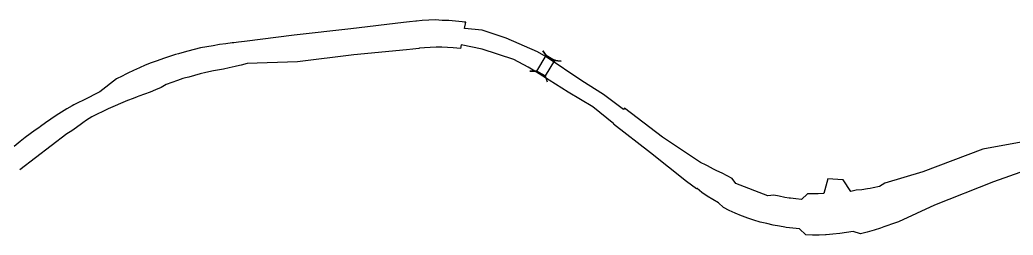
# Model space of a CAD drawing. Extents: x 543427 to 1094619, y 1843191 to 3687312.
# Drawn here: x 1091976.3 to 1092298.2, y 3685209.6 to 3685279.4 of the extents above; entities that cross this region are included whole.
import ezdxf

# ---------------------------------------------------------------- set-up
doc = ezdxf.new("R2010")
doc.units = 0
for name, color, linetype in [('Default', 7, 'Continuous'), ('GPMB', 7, 'Continuous'), ('Pond', 7, 'Continuous'), ('SanNen', 7, 'Continuous'), ('TALUY_2D', 7, 'Continuous')]:
    doc.layers.add(name, color=color, linetype=linetype)

# ---------------------------------------------------------------- blocks, each defined once
blk = doc.blocks.new('1')
at = {"layer": 'Default'}
blk.add_lwpolyline([(5465.2188, 18423.1249), (5465.249, 18423.175), (5465.2762, 18423.159), (5465.2454, 18423.1091), (5465.2188, 18423.1249), (5465.1956, 18423.1247), (5465.2188, 18423.1249), (5465.249, 18423.175), (5465.2378, 18423.1905), (5465.249, 18423.175), (5465.2762, 18423.159), (5465.2973, 18423.1574), (5465.2762, 18423.159), (5465.2454, 18423.1091), (5465.2516, 18423.0896)], dxfattribs=at)
at = {"layer": 'GPMB'}
for p, q in [((5464.8474, 18423.2886), (5464.8283, 18423.2868)), ((5464.8474, 18423.2886), (5464.8283, 18423.2868)), ((5464.8688, 18423.2901), (5464.8474, 18423.2886)), ((5464.8688, 18423.2901), (5464.8474, 18423.2886)), ((5464.8903, 18423.2908), (5464.8688, 18423.2901)), ((5464.8903, 18423.2908), (5464.8688, 18423.2901)), ((5464.9118, 18423.289), (5464.8903, 18423.2908)), ((5464.9118, 18423.289), (5464.8903, 18423.2908)), ((5464.9332, 18423.2883), (5464.9118, 18423.289)), ((5464.9332, 18423.2883), (5464.9118, 18423.289)), ((5464.9546, 18423.2868), (5464.9332, 18423.2883)), ((5464.9546, 18423.2868), (5464.9332, 18423.2883)), ((5464.6161, 18423.2619), (5464.4325, 18423.241)), ((5464.6161, 18423.2619), (5464.4325, 18423.241)), ((5464.7864, 18423.282), (5464.6161, 18423.2619)), ((5464.7864, 18423.282), (5464.6161, 18423.2619)), ((5464.8063, 18423.2843), (5464.7864, 18423.282)), ((5464.8063, 18423.2843), (5464.7864, 18423.282)), ((5464.8261, 18423.2865), (5464.8063, 18423.2843)), ((5464.8261, 18423.2865), (5464.8063, 18423.2843)), ((5464.8283, 18423.2868), (5464.8261, 18423.2865)), ((5464.8283, 18423.2868), (5464.8261, 18423.2865)), ((5464.976, 18423.2847), (5464.9546, 18423.2868)), ((5464.976, 18423.2847), (5464.9546, 18423.2868)), ((5464.9835, 18423.2837), (5464.976, 18423.2847)), ((5464.9835, 18423.2837), (5464.976, 18423.2847)), ((5464.9884, 18423.2831), (5464.9835, 18423.2837)), ((5464.9884, 18423.2831), (5464.9835, 18423.2837)), ((5464.9842, 18423.2629), (5464.9884, 18423.2831)), ((5464.9842, 18423.2629), (5464.9884, 18423.2831)), ((5465.0415, 18423.2577), (5464.9842, 18423.2629)), ((5465.0415, 18423.2577), (5464.9842, 18423.2629)), ((5465.1189, 18423.2315), (5465.0415, 18423.2577)), ((5465.1189, 18423.2315), (5465.0415, 18423.2577)), ((5464.4325, 18423.241), (5464.2712, 18423.2206)), ((5464.4325, 18423.241), (5464.2712, 18423.2206)), ((5465.2212, 18423.1872), (5465.1189, 18423.2315)), ((5465.2212, 18423.1872), (5465.1189, 18423.2315)), ((5464.108, 18423.1949), (5464.0878, 18423.1897)), ((5464.108, 18423.1949), (5464.0878, 18423.1897)), ((5464.1283, 18423.1996), (5464.108, 18423.1949)), ((5464.1283, 18423.1996), (5464.108, 18423.1949)), ((5464.1489, 18423.203), (5464.1283, 18423.1996)), ((5464.1489, 18423.203), (5464.1283, 18423.1996)), ((5464.1694, 18423.2069), (5464.1489, 18423.203)), ((5464.1694, 18423.2069), (5464.1489, 18423.203)), ((5464.1899, 18423.2104), (5464.1694, 18423.2069)), ((5464.1899, 18423.2104), (5464.1694, 18423.2069)), ((5464.2105, 18423.2134), (5464.1899, 18423.2104)), ((5464.2105, 18423.2134), (5464.1899, 18423.2104)), ((5464.2312, 18423.2161), (5464.2105, 18423.2134)), ((5464.2312, 18423.2161), (5464.2105, 18423.2134)), ((5464.2364, 18423.2167), (5464.2312, 18423.2161)), ((5464.2364, 18423.2167), (5464.2312, 18423.2161)), ((5464.2513, 18423.2184), (5464.2364, 18423.2167)), ((5464.2513, 18423.2184), (5464.2364, 18423.2167)), ((5464.2712, 18423.2206), (5464.2513, 18423.2184)), ((5464.2712, 18423.2206), (5464.2513, 18423.2184)), ((5464.7964, 18423.1939), (5464.6257, 18423.1771)), ((5464.7964, 18423.1939), (5464.6257, 18423.1771)), ((5464.7964, 18423.1939), (5464.6257, 18423.1771)), ((5464.8162, 18423.1962), (5464.7964, 18423.1939)), ((5464.8162, 18423.1962), (5464.7964, 18423.1939)), ((5464.8162, 18423.1962), (5464.7964, 18423.1939)), ((5464.8361, 18423.1984), (5464.8162, 18423.1962)), ((5464.8361, 18423.1984), (5464.8162, 18423.1962)), ((5464.8361, 18423.1984), (5464.8162, 18423.1962)), ((5464.8382, 18423.1987), (5464.8361, 18423.1984)), ((5464.8382, 18423.1987), (5464.8361, 18423.1984)), ((5464.8382, 18423.1987), (5464.8361, 18423.1984)), ((5464.8547, 18423.2003), (5464.8382, 18423.1987)), ((5464.8547, 18423.2003), (5464.8382, 18423.1987)), ((5464.8547, 18423.2003), (5464.8382, 18423.1987)), ((5464.8732, 18423.2015), (5464.8547, 18423.2003)), ((5464.8732, 18423.2015), (5464.8547, 18423.2003)), ((5464.8732, 18423.2015), (5464.8547, 18423.2003)), ((5464.8918, 18423.2021), (5464.8732, 18423.2015)), ((5464.8918, 18423.2021), (5464.8732, 18423.2015)), ((5464.8918, 18423.2021), (5464.8732, 18423.2015)), ((5464.9103, 18423.202), (5464.8918, 18423.2021)), ((5464.9103, 18423.202), (5464.8918, 18423.2021)), ((5464.9103, 18423.202), (5464.8918, 18423.2021)), ((5464.9289, 18423.2014), (5464.9103, 18423.202)), ((5464.9289, 18423.2014), (5464.9103, 18423.202)), ((5464.9289, 18423.2014), (5464.9103, 18423.202)), ((5464.9474, 18423.2001), (5464.9289, 18423.2014)), ((5464.9474, 18423.2001), (5464.9289, 18423.2014)), ((5464.9474, 18423.2001), (5464.9289, 18423.2014)), ((5464.9706, 18423.1978), (5464.9474, 18423.2001)), ((5464.9706, 18423.1978), (5464.9474, 18423.2001)), ((5464.9706, 18423.1978), (5464.9474, 18423.2001)), ((5464.9731, 18423.2098), (5464.9706, 18423.1978)), ((5464.9731, 18423.2098), (5464.9706, 18423.1978)), ((5464.9731, 18423.2098), (5464.9706, 18423.1978)), ((5465.0413, 18423.1954), (5464.9731, 18423.2098)), ((5465.0413, 18423.1954), (5464.9731, 18423.2098)), ((5465.0413, 18423.1954), (5464.9731, 18423.2098)), ((5465.1435, 18423.1619), (5465.0413, 18423.1954)), ((5465.1435, 18423.1619), (5465.0413, 18423.1954)), ((5465.1435, 18423.1619), (5465.0413, 18423.1954)), ((5464.008, 18423.1653), (5463.9884, 18423.1582)), ((5464.008, 18423.1653), (5463.9884, 18423.1582)), ((5464.0278, 18423.172), (5464.008, 18423.1653)), ((5464.0278, 18423.172), (5464.008, 18423.1653)), ((5464.0476, 18423.1783), (5464.0278, 18423.172)), ((5464.0476, 18423.1783), (5464.0278, 18423.172)), ((5464.0569, 18423.1811), (5464.0476, 18423.1783)), ((5464.0569, 18423.1811), (5464.0476, 18423.1783)), ((5464.0676, 18423.1842), (5464.0569, 18423.1811)), ((5464.0676, 18423.1842), (5464.0569, 18423.1811)), ((5464.0878, 18423.1897), (5464.0676, 18423.1842)), ((5464.0878, 18423.1897), (5464.0676, 18423.1842)), ((5464.6257, 18423.1771), (5464.4423, 18423.1545)), ((5464.6257, 18423.1771), (5464.4423, 18423.1545)), ((5464.6257, 18423.1771), (5464.4423, 18423.1545)), ((5465.191, 18423.1371), (5465.1435, 18423.1619)), ((5465.191, 18423.1371), (5465.1435, 18423.1619)), ((5465.191, 18423.1371), (5465.1435, 18423.1619)), ((5465.2484, 18423.1712), (5465.2212, 18423.1872)), ((5465.2484, 18423.1712), (5465.2212, 18423.1872)), ((5465.3649, 18423.0932), (5465.2484, 18423.1712)), ((5465.3649, 18423.0932), (5465.2484, 18423.1712)), ((5463.9302, 18423.1352), (5463.9112, 18423.1266)), ((5463.9302, 18423.1352), (5463.9112, 18423.1266)), ((5463.9493, 18423.1435), (5463.9302, 18423.1352)), ((5463.9493, 18423.1435), (5463.9302, 18423.1352)), ((5463.9686, 18423.1514), (5463.9493, 18423.1435)), ((5463.9686, 18423.1514), (5463.9493, 18423.1435)), ((5463.9884, 18423.1582), (5463.9686, 18423.1514)), ((5463.9884, 18423.1582), (5463.9686, 18423.1514)), ((5464.2025, 18423.1312), (5464.17, 18423.1257)), ((5464.2025, 18423.1312), (5464.17, 18423.1257)), ((5464.2025, 18423.1312), (5464.17, 18423.1257)), ((5464.2214, 18423.1351), (5464.2025, 18423.1312)), ((5464.2214, 18423.1351), (5464.2025, 18423.1312)), ((5464.2214, 18423.1351), (5464.2025, 18423.1312)), ((5464.2402, 18423.1399), (5464.2214, 18423.1351)), ((5464.2402, 18423.1399), (5464.2214, 18423.1351)), ((5464.2402, 18423.1399), (5464.2214, 18423.1351)), ((5464.245, 18423.141), (5464.2402, 18423.1399)), ((5464.245, 18423.141), (5464.2402, 18423.1399)), ((5464.245, 18423.141), (5464.2402, 18423.1399)), ((5464.2597, 18423.1444), (5464.245, 18423.141)), ((5464.2597, 18423.1444), (5464.245, 18423.141)), ((5464.2597, 18423.1444), (5464.245, 18423.141)), ((5464.2793, 18423.1489), (5464.2597, 18423.1444)), ((5464.2793, 18423.1489), (5464.2597, 18423.1444)), ((5464.2793, 18423.1489), (5464.2597, 18423.1444)), ((5464.4423, 18423.1545), (5464.2793, 18423.1489)), ((5464.4423, 18423.1545), (5464.2793, 18423.1489)), ((5464.4423, 18423.1545), (5464.2793, 18423.1489)), ((5465.2176, 18423.1213), (5465.191, 18423.1371)), ((5465.2176, 18423.1213), (5465.191, 18423.1371)), ((5465.2176, 18423.1213), (5465.191, 18423.1371)), ((5463.8563, 18423.0995), (5463.8016, 18423.0577)), ((5463.8563, 18423.0995), (5463.8016, 18423.0577)), ((5463.8742, 18423.1085), (5463.8563, 18423.0995)), ((5463.8742, 18423.1085), (5463.8563, 18423.0995)), ((5463.8864, 18423.1146), (5463.8742, 18423.1085)), ((5463.8864, 18423.1146), (5463.8742, 18423.1085)), ((5463.8923, 18423.1175), (5463.8864, 18423.1146)), ((5463.8923, 18423.1175), (5463.8864, 18423.1146)), ((5463.9112, 18423.1266), (5463.8923, 18423.1175)), ((5463.9112, 18423.1266), (5463.8923, 18423.1175)), ((5464.0716, 18423.1003), (5464.0533, 18423.0944)), ((5464.0716, 18423.1003), (5464.0533, 18423.0944)), ((5464.0716, 18423.1003), (5464.0533, 18423.0944)), ((5464.0802, 18423.1028), (5464.0716, 18423.1003)), ((5464.0802, 18423.1028), (5464.0716, 18423.1003)), ((5464.0802, 18423.1028), (5464.0716, 18423.1003)), ((5464.0903, 18423.1048), (5464.0802, 18423.1028)), ((5464.0903, 18423.1048), (5464.0802, 18423.1028)), ((5464.0903, 18423.1048), (5464.0802, 18423.1028)), ((5464.1086, 18423.1108), (5464.0903, 18423.1048)), ((5464.1086, 18423.1108), (5464.0903, 18423.1048)), ((5464.1086, 18423.1108), (5464.0903, 18423.1048)), ((5464.1272, 18423.1155), (5464.1086, 18423.1108)), ((5464.1272, 18423.1155), (5464.1086, 18423.1108)), ((5464.1272, 18423.1155), (5464.1086, 18423.1108)), ((5464.1459, 18423.1199), (5464.1272, 18423.1155)), ((5464.1459, 18423.1199), (5464.1272, 18423.1155)), ((5464.1459, 18423.1199), (5464.1272, 18423.1155)), ((5464.17, 18423.1257), (5464.1459, 18423.1199)), ((5464.17, 18423.1257), (5464.1459, 18423.1199)), ((5464.17, 18423.1257), (5464.1459, 18423.1199)), ((5465.3205, 18423.0564), (5465.2176, 18423.1213)), ((5465.3205, 18423.0564), (5465.2176, 18423.1213)), ((5465.3205, 18423.0564), (5465.2176, 18423.1213)), ((5463.9827, 18423.064), (5463.9651, 18423.0564)), ((5463.9827, 18423.064), (5463.9651, 18423.0564)), ((5463.9827, 18423.064), (5463.9651, 18423.0564)), ((5464.0004, 18423.0712), (5463.9827, 18423.064)), ((5464.0004, 18423.0712), (5463.9827, 18423.064)), ((5464.0004, 18423.0712), (5463.9827, 18423.064)), ((5464.017, 18423.0817), (5464.0004, 18423.0712)), ((5464.017, 18423.0817), (5464.0004, 18423.0712)), ((5464.017, 18423.0817), (5464.0004, 18423.0712)), ((5464.0351, 18423.0882), (5464.017, 18423.0817)), ((5464.0351, 18423.0882), (5464.017, 18423.0817)), ((5464.0351, 18423.0882), (5464.017, 18423.0817)), ((5464.0533, 18423.0944), (5464.0351, 18423.0882)), ((5464.0533, 18423.0944), (5464.0351, 18423.0882)), ((5464.0533, 18423.0944), (5464.0351, 18423.0882)), ((5465.4349, 18423.0484), (5465.3649, 18423.0932)), ((5465.4349, 18423.0484), (5465.3649, 18423.0932)), ((5463.7486, 18423.0307), (5463.7307, 18423.0217)), ((5463.7486, 18423.0307), (5463.7307, 18423.0217)), ((5463.8016, 18423.0577), (5463.7486, 18423.0307)), ((5463.8016, 18423.0577), (5463.7486, 18423.0307)), ((5463.9103, 18423.0363), (5463.8914, 18423.0294)), ((5463.9103, 18423.0363), (5463.8914, 18423.0294)), ((5463.9103, 18423.0363), (5463.8914, 18423.0294)), ((5463.9232, 18423.041), (5463.9103, 18423.0363)), ((5463.9232, 18423.041), (5463.9103, 18423.0363)), ((5463.9232, 18423.041), (5463.9103, 18423.0363)), ((5463.929, 18423.0431), (5463.9232, 18423.041)), ((5463.929, 18423.0431), (5463.9232, 18423.041)), ((5463.929, 18423.0431), (5463.9232, 18423.041)), ((5463.9473, 18423.0494), (5463.929, 18423.0431)), ((5463.9473, 18423.0494), (5463.929, 18423.0431)), ((5463.9473, 18423.0494), (5463.929, 18423.0431)), ((5463.9651, 18423.0564), (5463.9473, 18423.0494)), ((5463.9651, 18423.0564), (5463.9473, 18423.0494)), ((5463.9651, 18423.0564), (5463.9473, 18423.0494)), ((5465.4004, 18423.0085), (5465.3205, 18423.0564)), ((5465.4004, 18423.0085), (5465.3205, 18423.0564)), ((5465.4004, 18423.0085), (5465.3205, 18423.0564)), ((5465.4996, 18423), (5465.4349, 18423.0484)), ((5465.4996, 18423), (5465.4349, 18423.0484)), ((5463.695, 18423.0021), (5463.6774, 18422.9913)), ((5463.695, 18423.0021), (5463.6774, 18422.9913)), ((5463.7128, 18423.0125), (5463.695, 18423.0021)), ((5463.7128, 18423.0125), (5463.695, 18423.0021)), ((5463.7173, 18423.015), (5463.7128, 18423.0125)), ((5463.7173, 18423.015), (5463.7128, 18423.0125)), ((5463.7307, 18423.0217), (5463.7173, 18423.015)), ((5463.7307, 18423.0217), (5463.7173, 18423.015)), ((5463.8293, 18423.0023), (5463.7759, 18422.9762)), ((5463.8293, 18423.0023), (5463.7759, 18422.9762)), ((5463.8293, 18423.0023), (5463.7759, 18422.9762)), ((5463.8914, 18423.0294), (5463.8293, 18423.0023)), ((5463.8914, 18423.0294), (5463.8293, 18423.0023)), ((5463.8914, 18423.0294), (5463.8293, 18423.0023)), ((5465.468, 18422.9539), (5465.4004, 18423.0085)), ((5465.468, 18422.9539), (5465.4004, 18423.0085)), ((5465.468, 18422.9539), (5465.4004, 18423.0085)), ((5465.5023, 18423.004), (5465.4996, 18423)), ((5465.5023, 18423.004), (5465.4996, 18423)), ((5465.6254, 18422.911), (5465.5023, 18423.004)), ((5465.6254, 18422.911), (5465.5023, 18423.004)), ((5463.6428, 18422.9692), (5463.6259, 18422.9575)), ((5463.6428, 18422.9692), (5463.6259, 18422.9575)), ((5463.6601, 18422.9803), (5463.6428, 18422.9692)), ((5463.6601, 18422.9803), (5463.6428, 18422.9692)), ((5463.6774, 18422.9913), (5463.6601, 18422.9803)), ((5463.6774, 18422.9913), (5463.6601, 18422.9803)), ((5463.7759, 18422.9762), (5463.759, 18422.9652)), ((5463.7759, 18422.9762), (5463.759, 18422.9652)), ((5463.7759, 18422.9762), (5463.759, 18422.9652)), ((5463.6038, 18422.9413), (5463.5927, 18422.9335)), ((5463.6038, 18422.9413), (5463.5927, 18422.9335)), ((5463.6093, 18422.9454), (5463.6038, 18422.9413)), ((5463.6093, 18422.9454), (5463.6038, 18422.9413)), ((5463.6259, 18422.9575), (5463.6093, 18422.9454)), ((5463.6259, 18422.9575), (5463.6093, 18422.9454)), ((5463.7269, 18422.9422), (5463.711, 18422.9312)), ((5463.7269, 18422.9422), (5463.711, 18422.9312)), ((5463.7269, 18422.9422), (5463.711, 18422.9312)), ((5463.7424, 18422.9541), (5463.7269, 18422.9422)), ((5463.7424, 18422.9541), (5463.7269, 18422.9422)), ((5463.7424, 18422.9541), (5463.7269, 18422.9422)), ((5463.7464, 18422.957), (5463.7424, 18422.9541)), ((5463.7464, 18422.957), (5463.7424, 18422.9541)), ((5463.7464, 18422.957), (5463.7424, 18422.9541)), ((5463.759, 18422.9652), (5463.7464, 18422.957)), ((5463.759, 18422.9652), (5463.7464, 18422.957)), ((5463.759, 18422.9652), (5463.7464, 18422.957)), ((5465.467, 18422.9524), (5465.468, 18422.9539)), ((5465.467, 18422.9524), (5465.468, 18422.9539)), ((5465.467, 18422.9524), (5465.468, 18422.9539)), ((5465.5874, 18422.8597), (5465.467, 18422.9524)), ((5465.5874, 18422.8597), (5465.467, 18422.9524)), ((5465.5874, 18422.8597), (5465.467, 18422.9524)), ((5463.6949, 18422.9208), (5463.5428, 18422.8048)), ((5463.6949, 18422.9208), (5463.5428, 18422.8048)), ((5463.6949, 18422.9208), (5463.5428, 18422.8048)), ((5463.5598, 18422.909), (5463.5437, 18422.8964)), ((5463.5598, 18422.909), (5463.5437, 18422.8964)), ((5463.5761, 18422.9214), (5463.5598, 18422.909)), ((5463.5761, 18422.9214), (5463.5598, 18422.909)), ((5463.5927, 18422.9335), (5463.5761, 18422.9214)), ((5463.5927, 18422.9335), (5463.5761, 18422.9214)), ((5463.711, 18422.9312), (5463.6949, 18422.9208)), ((5463.711, 18422.9312), (5463.6949, 18422.9208)), ((5463.711, 18422.9312), (5463.6949, 18422.9208)), ((5465.7496, 18422.8288), (5465.6254, 18422.911)), ((5465.7496, 18422.8288), (5465.6254, 18422.911)), ((5466.8489, 18422.9051), (5466.664, 18422.8721)), ((5466.8489, 18422.9051), (5466.664, 18422.8721)), ((5463.5437, 18422.8964), (5463.5239, 18422.8801)), ((5463.5437, 18422.8964), (5463.5239, 18422.8801)), ((5466.664, 18422.8721), (5466.4694, 18422.7983)), ((5466.664, 18422.8721), (5466.4694, 18422.7983)), ((5465.7039, 18422.7673), (5465.5874, 18422.8597)), ((5465.7039, 18422.7673), (5465.5874, 18422.8597)), ((5465.7039, 18422.7673), (5465.5874, 18422.8597)), ((5465.7674, 18422.8193), (5465.7496, 18422.8288)), ((5465.7674, 18422.8193), (5465.7496, 18422.8288)), ((5465.7853, 18422.8098), (5465.7674, 18422.8193)), ((5465.7853, 18422.8098), (5465.7674, 18422.8193)), ((5465.7865, 18422.8091), (5465.7853, 18422.8098)), ((5465.7865, 18422.8091), (5465.7853, 18422.8098)), ((5465.8021, 18422.8014), (5465.7865, 18422.8091)), ((5465.8021, 18422.8014), (5465.7865, 18422.8091)), ((5466.8721, 18422.8269), (5466.6987, 18422.7657)), ((5466.8721, 18422.8269), (5466.6987, 18422.7657)), ((5466.8721, 18422.8269), (5466.6987, 18422.7657)), ((5465.819, 18422.7936), (5465.8021, 18422.8014)), ((5465.819, 18422.7936), (5465.8021, 18422.8014)), ((5465.8354, 18422.7854), (5465.819, 18422.7936)), ((5465.8354, 18422.7854), (5465.819, 18422.7936)), ((5465.8512, 18422.7763), (5465.8354, 18422.7854)), ((5465.8512, 18422.7763), (5465.8354, 18422.7854)), ((5465.8637, 18422.7608), (5465.8512, 18422.7763)), ((5465.8637, 18422.7608), (5465.8512, 18422.7763)), ((5466.1615, 18422.7759), (5466.1484, 18422.7276)), ((5466.1615, 18422.7759), (5466.1484, 18422.7276)), ((5466.1779, 18422.7747), (5466.1615, 18422.7759)), ((5466.1779, 18422.7747), (5466.1615, 18422.7759)), ((5466.1944, 18422.7734), (5466.1779, 18422.7747)), ((5466.1944, 18422.7734), (5466.1779, 18422.7747)), ((5466.2111, 18422.7725), (5466.1944, 18422.7734)), ((5466.2111, 18422.7725), (5466.1944, 18422.7734)), ((5466.4694, 18422.7983), (5466.3461, 18422.7612)), ((5466.4694, 18422.7983), (5466.3461, 18422.7612)), ((5465.7199, 18422.7554), (5465.7039, 18422.7673)), ((5465.7199, 18422.7554), (5465.7039, 18422.7673)), ((5465.7199, 18422.7554), (5465.7039, 18422.7673)), ((5465.736, 18422.7435), (5465.7199, 18422.7554)), ((5465.736, 18422.7435), (5465.7199, 18422.7554)), ((5465.736, 18422.7435), (5465.7199, 18422.7554)), ((5465.7385, 18422.7445), (5465.736, 18422.7435)), ((5465.7385, 18422.7445), (5465.736, 18422.7435)), ((5465.7385, 18422.7445), (5465.736, 18422.7435)), ((5465.7532, 18422.7311), (5465.7385, 18422.7445)), ((5465.7532, 18422.7311), (5465.7385, 18422.7445)), ((5465.7532, 18422.7311), (5465.7385, 18422.7445)), ((5465.9669, 18422.7203), (5465.8637, 18422.7608)), ((5465.9669, 18422.7203), (5465.8637, 18422.7608)), ((5466.2367, 18422.734), (5466.2111, 18422.7725)), ((5466.2367, 18422.734), (5466.2111, 18422.7725)), ((5466.29, 18422.7429), (5466.272, 18422.7403)), ((5466.29, 18422.7429), (5466.272, 18422.7403)), ((5466.299, 18422.7444), (5466.29, 18422.7429)), ((5466.299, 18422.7444), (5466.29, 18422.7429)), ((5466.3089, 18422.7464), (5466.299, 18422.7444)), ((5466.3089, 18422.7464), (5466.299, 18422.7444)), ((5466.3288, 18422.7503), (5466.3089, 18422.7464)), ((5466.3288, 18422.7503), (5466.3089, 18422.7464)), ((5466.3461, 18422.7612), (5466.3288, 18422.7503)), ((5466.3461, 18422.7612), (5466.3288, 18422.7503)), ((5466.6987, 18422.7657), (5466.5079, 18422.6902)), ((5466.6987, 18422.7657), (5466.5079, 18422.6902)), ((5466.6987, 18422.7657), (5466.5079, 18422.6902)), ((5465.7708, 18422.7192), (5465.7532, 18422.7311)), ((5465.7708, 18422.7192), (5465.7532, 18422.7311)), ((5465.7708, 18422.7192), (5465.7532, 18422.7311)), ((5465.7889, 18422.708), (5465.7708, 18422.7192)), ((5465.7889, 18422.708), (5465.7708, 18422.7192)), ((5465.7889, 18422.708), (5465.7708, 18422.7192)), ((5465.9866, 18422.7229), (5465.9669, 18422.7203)), ((5465.9866, 18422.7229), (5465.9669, 18422.7203)), ((5466.0044, 18422.7188), (5465.9866, 18422.7229)), ((5466.0044, 18422.7188), (5465.9866, 18422.7229)), ((5466.0223, 18422.7154), (5466.0044, 18422.7188)), ((5466.0223, 18422.7154), (5466.0044, 18422.7188)), ((5466.0364, 18422.7131), (5466.0223, 18422.7154)), ((5466.0364, 18422.7131), (5466.0223, 18422.7154)), ((5466.0403, 18422.7125), (5466.0364, 18422.7131)), ((5466.0403, 18422.7125), (5466.0364, 18422.7131)), ((5466.0584, 18422.7102), (5466.0403, 18422.7125)), ((5466.0584, 18422.7102), (5466.0403, 18422.7125)), ((5466.0766, 18422.7086), (5466.0584, 18422.7102)), ((5466.0766, 18422.7086), (5466.0584, 18422.7102)), ((5466.0956, 18422.7271), (5466.0766, 18422.7086)), ((5466.0956, 18422.7271), (5466.0766, 18422.7086)), ((5466.1132, 18422.7267), (5466.0956, 18422.7271)), ((5466.1132, 18422.7267), (5466.0956, 18422.7271)), ((5466.1308, 18422.7269), (5466.1132, 18422.7267)), ((5466.1308, 18422.7269), (5466.1132, 18422.7267)), ((5466.1466, 18422.7275), (5466.1308, 18422.7269)), ((5466.1466, 18422.7275), (5466.1308, 18422.7269)), ((5466.1484, 18422.7276), (5466.1466, 18422.7275)), ((5466.1484, 18422.7276), (5466.1466, 18422.7275)), ((5466.254, 18422.7383), (5466.2367, 18422.734)), ((5466.254, 18422.7383), (5466.2367, 18422.734)), ((5466.272, 18422.7403), (5466.254, 18422.7383)), ((5466.272, 18422.7403), (5466.254, 18422.7383)), ((5465.8073, 18422.6973), (5465.7889, 18422.708)), ((5465.8073, 18422.6973), (5465.7889, 18422.708)), ((5465.8073, 18422.6973), (5465.7889, 18422.708)), ((5465.8233, 18422.682), (5465.8073, 18422.6973)), ((5465.8233, 18422.682), (5465.8073, 18422.6973)), ((5465.8233, 18422.682), (5465.8073, 18422.6973)), ((5465.8425, 18422.6725), (5465.8233, 18422.682)), ((5465.8425, 18422.6725), (5465.8233, 18422.682)), ((5465.8425, 18422.6725), (5465.8233, 18422.682)), ((5466.5079, 18422.6902), (5466.3906, 18422.6364)), ((5466.5079, 18422.6902), (5466.3906, 18422.6364)), ((5466.5079, 18422.6902), (5466.3906, 18422.6364)), ((5465.862, 18422.6637), (5465.8425, 18422.6725)), ((5465.862, 18422.6637), (5465.8425, 18422.6725)), ((5465.862, 18422.6637), (5465.8425, 18422.6725)), ((5465.8819, 18422.6555), (5465.862, 18422.6637)), ((5465.8819, 18422.6555), (5465.862, 18422.6637)), ((5465.8819, 18422.6555), (5465.862, 18422.6637)), ((5465.885, 18422.6543), (5465.8819, 18422.6555)), ((5465.885, 18422.6543), (5465.8819, 18422.6555)), ((5465.885, 18422.6543), (5465.8819, 18422.6555)), ((5465.902, 18422.648), (5465.885, 18422.6543)), ((5465.902, 18422.648), (5465.885, 18422.6543)), ((5465.902, 18422.648), (5465.885, 18422.6543)), ((5465.9223, 18422.6411), (5465.902, 18422.648)), ((5465.9223, 18422.6411), (5465.902, 18422.648)), ((5465.9223, 18422.6411), (5465.902, 18422.648)), ((5465.9429, 18422.635), (5465.9223, 18422.6411)), ((5465.9429, 18422.635), (5465.9223, 18422.6411)), ((5465.9429, 18422.635), (5465.9223, 18422.6411)), ((5465.9638, 18422.6303), (5465.9429, 18422.635)), ((5465.9638, 18422.6303), (5465.9429, 18422.635)), ((5465.9638, 18422.6303), (5465.9429, 18422.635)), ((5465.9847, 18422.6256), (5465.9638, 18422.6303)), ((5465.9847, 18422.6256), (5465.9638, 18422.6303)), ((5465.9847, 18422.6256), (5465.9638, 18422.6303)), ((5466.0057, 18422.6215), (5465.9847, 18422.6256)), ((5466.0057, 18422.6215), (5465.9847, 18422.6256)), ((5466.0057, 18422.6215), (5465.9847, 18422.6256)), ((5466.0223, 18422.6188), (5466.0057, 18422.6215)), ((5466.0223, 18422.6188), (5466.0057, 18422.6215)), ((5466.0223, 18422.6188), (5466.0057, 18422.6215)), ((5466.0269, 18422.6181), (5466.0223, 18422.6188)), ((5466.0269, 18422.6181), (5466.0223, 18422.6188)), ((5466.0269, 18422.6181), (5466.0223, 18422.6188)), ((5466.0482, 18422.6155), (5466.0269, 18422.6181)), ((5466.0482, 18422.6155), (5466.0269, 18422.6181)), ((5466.0482, 18422.6155), (5466.0269, 18422.6181)), ((5466.0695, 18422.6135), (5466.0482, 18422.6155)), ((5466.0695, 18422.6135), (5466.0482, 18422.6155)), ((5466.0695, 18422.6135), (5466.0482, 18422.6155)), ((5466.0901, 18422.5934), (5466.0695, 18422.6135)), ((5466.0901, 18422.5934), (5466.0695, 18422.6135)), ((5466.0901, 18422.5934), (5466.0695, 18422.6135)), ((5466.3329, 18422.616), (5466.3115, 18422.6091)), ((5466.3329, 18422.616), (5466.3115, 18422.6091)), ((5466.3329, 18422.616), (5466.3115, 18422.6091)), ((5466.3435, 18422.6196), (5466.3329, 18422.616)), ((5466.3435, 18422.6196), (5466.3329, 18422.616)), ((5466.3435, 18422.6196), (5466.3329, 18422.616)), ((5466.3529, 18422.623), (5466.3435, 18422.6196)), ((5466.3529, 18422.623), (5466.3435, 18422.6196)), ((5466.3529, 18422.623), (5466.3435, 18422.6196)), ((5466.3717, 18422.6297), (5466.3529, 18422.623)), ((5466.3717, 18422.6297), (5466.3529, 18422.623)), ((5466.3717, 18422.6297), (5466.3529, 18422.623)), ((5466.3906, 18422.6364), (5466.3717, 18422.6297)), ((5466.3906, 18422.6364), (5466.3717, 18422.6297)), ((5466.3906, 18422.6364), (5466.3717, 18422.6297)), ((5466.1122, 18422.5929), (5466.0901, 18422.5934)), ((5466.1122, 18422.5929), (5466.0901, 18422.5934)), ((5466.1122, 18422.5929), (5466.0901, 18422.5934)), ((5466.1342, 18422.5931), (5466.1122, 18422.5929)), ((5466.1342, 18422.5931), (5466.1122, 18422.5929)), ((5466.1342, 18422.5931), (5466.1122, 18422.5929)), ((5466.1541, 18422.5939), (5466.1342, 18422.5931)), ((5466.1541, 18422.5939), (5466.1342, 18422.5931)), ((5466.1541, 18422.5939), (5466.1342, 18422.5931)), ((5466.1562, 18422.594), (5466.1541, 18422.5939)), ((5466.1562, 18422.594), (5466.1541, 18422.5939)), ((5466.1562, 18422.594), (5466.1541, 18422.5939)), ((5466.1782, 18422.5957), (5466.1562, 18422.594)), ((5466.1782, 18422.5957), (5466.1562, 18422.594)), ((5466.1782, 18422.5957), (5466.1562, 18422.594)), ((5466.2002, 18422.5981), (5466.1782, 18422.5957)), ((5466.2002, 18422.5981), (5466.1782, 18422.5957)), ((5466.2002, 18422.5981), (5466.1782, 18422.5957)), ((5466.222, 18422.6012), (5466.2002, 18422.5981)), ((5466.222, 18422.6012), (5466.2002, 18422.5981)), ((5466.222, 18422.6012), (5466.2002, 18422.5981)), ((5466.2437, 18422.605), (5466.222, 18422.6012)), ((5466.2437, 18422.605), (5466.222, 18422.6012)), ((5466.2437, 18422.605), (5466.222, 18422.6012)), ((5466.268, 18422.5976), (5466.2437, 18422.605)), ((5466.268, 18422.5976), (5466.2437, 18422.605)), ((5466.268, 18422.5976), (5466.2437, 18422.605)), ((5466.2898, 18422.603), (5466.268, 18422.5976)), ((5466.2898, 18422.603), (5466.268, 18422.5976)), ((5466.2898, 18422.603), (5466.268, 18422.5976)), ((5466.3115, 18422.6091), (5466.2898, 18422.603)), ((5466.3115, 18422.6091), (5466.2898, 18422.603)), ((5466.3115, 18422.6091), (5466.2898, 18422.603))]:
    blk.add_line(p, q, dxfattribs=at)
at = {"layer": 'Pond'}
for points in [[(5465.2762, 18423.159), (5465.249, 18423.175)], [(5465.2188, 18423.1249), (5465.2454, 18423.1091)]]:
    blk.add_lwpolyline(points, dxfattribs=at)
at = {"layer": 'TALUY_2D'}
blk.add_line((5465.2771, 18423.1618), (5465.2769, 18423.1615), dxfattribs=at)

msp = doc.modelspace()

# ---------------------------------------------------------------- block references
at = {"layer": 'SanNen', "xscale": 100, "yscale": 100}
msp.add_blockref('1', (545621.97, 1842950.32), dxfattribs=at)

doc.saveas('drawing.dxf')
